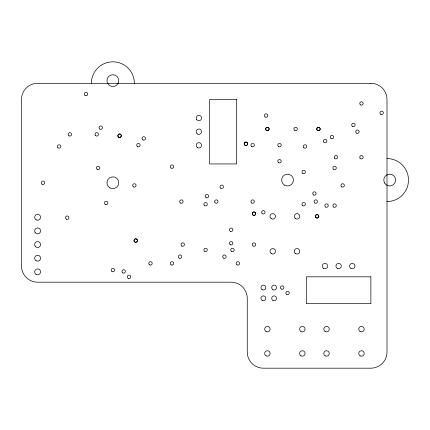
<?xml version="1.0" encoding="UTF-8"?>
<svg xmlns="http://www.w3.org/2000/svg" width="430" height="430" viewBox="0 0 430 430"><rect width="100%" height="100%" fill="white"/><g stroke="black" fill="none" stroke-linecap="round" stroke-linejoin="round"><path stroke-width="0.64" d="M387 158.562A21.5 21.5 0 0 1 408.5 180.062A21.5 21.5 0 0 1 387 201.562M91.375 83.312A21.5 21.5 0 0 1 112.875 61.812A21.5 21.5 0 0 1 134.375 83.312M370.875 83.312L37.625 83.312A16.125 16.125 0 0 0 21.5 99.438L21.5 266.062A16.125 16.125 0 0 0 37.625 282.188L231.125 282.188A16.125 16.125 0 0 1 247.25 298.312L247.25 352.062A16.125 16.125 0 0 0 263.375 368.188L370.875 368.188A16.125 16.125 0 0 0 387 352.062L387 99.438A16.125 16.125 0 0 0 370.875 83.312M236.5 99.438L209.625 99.438L209.625 163.938L236.5 163.938L236.5 99.438M370.875 276.812L306.375 276.812L306.375 303.688L370.875 303.688L370.875 276.812M95.272 135.23A1.709 1.709 0 0 0 98.228 135.23A1.709 1.709 0 0 0 96.75 132.666A1.709 1.709 0 0 0 95.272 135.23M261.897 213.167A1.709 1.709 0 0 0 264.853 213.167A1.709 1.709 0 0 0 263.375 210.603A1.709 1.709 0 0 0 261.897 213.167M42.145 184.228A1.709 1.709 0 0 0 44.709 182.75A1.709 1.709 0 0 0 42.145 181.272A1.709 1.709 0 0 0 42.145 184.228M66.333 219.166A1.709 1.709 0 0 0 68.897 217.688A1.709 1.709 0 0 0 66.333 216.209A1.709 1.709 0 0 0 66.333 219.166M107.753 83.581A5.912 5.912 0 0 0 117.997 83.581A5.912 5.912 0 0 0 112.875 74.712A5.912 5.912 0 0 0 107.753 83.581M331.052 138.541A1.709 1.709 0 0 0 333.615 137.062A1.709 1.709 0 0 0 331.052 135.584A1.709 1.709 0 0 0 331.052 138.541M278.645 146.603A1.709 1.709 0 0 0 281.209 145.125A1.709 1.709 0 0 0 278.645 143.647A1.709 1.709 0 0 0 278.645 146.603M109.919 187.872A5.912 5.912 0 0 0 118.787 182.75A5.912 5.912 0 0 0 109.919 177.628A5.912 5.912 0 0 0 109.919 187.872M325.161 355.83A2.73 2.73 0 0 0 329.256 353.465A2.73 2.73 0 0 0 325.161 351.1A2.73 2.73 0 0 0 325.161 355.83M99.927 129.134A1.709 1.709 0 0 0 102.49 127.656A1.709 1.709 0 0 0 99.927 126.178A1.709 1.709 0 0 0 99.927 129.134M220.864 188.259A1.709 1.709 0 0 0 223.428 186.781A1.709 1.709 0 0 0 220.864 185.303A1.709 1.709 0 0 0 220.864 188.259M325.677 207.072A1.709 1.709 0 0 0 328.24 205.594A1.709 1.709 0 0 0 325.677 204.116A1.709 1.709 0 0 0 325.677 207.072M69.02 135.853A1.709 1.709 0 0 0 71.584 134.375A1.709 1.709 0 0 0 69.02 132.897A1.709 1.709 0 0 0 69.02 135.853M57.647 147.323A1.709 1.709 0 0 0 60.603 147.323A1.709 1.709 0 0 0 59.125 144.76A1.709 1.709 0 0 0 57.647 147.323M284.606 185.185A5.912 5.912 0 0 0 293.475 180.062A5.912 5.912 0 0 0 284.606 174.94A5.912 5.912 0 0 0 284.606 185.185M142.927 139.884A1.709 1.709 0 0 0 145.49 138.406A1.709 1.709 0 0 0 142.927 136.928A1.709 1.709 0 0 0 142.927 139.884M286.708 294.416A1.709 1.709 0 0 0 289.272 292.938A1.709 1.709 0 0 0 286.708 291.459A1.709 1.709 0 0 0 286.708 294.416M265.208 117.041A1.709 1.709 0 0 0 267.772 115.562A1.709 1.709 0 0 0 265.208 114.084A1.709 1.709 0 0 0 265.208 117.041M214.866 202.417A1.709 1.709 0 0 0 217.822 202.417A1.709 1.709 0 0 0 216.344 199.853A1.709 1.709 0 0 0 214.866 202.417M137.552 146.603A1.709 1.709 0 0 0 140.115 145.125A1.709 1.709 0 0 0 137.552 143.647A1.709 1.709 0 0 0 137.552 146.603M325.161 331.525A2.73 2.73 0 0 0 329.256 329.16A2.73 2.73 0 0 0 325.161 326.795A2.73 2.73 0 0 0 325.161 331.525M266.552 130.478A1.709 1.709 0 0 0 269.115 129A1.709 1.709 0 0 0 266.552 127.522A1.709 1.709 0 0 0 266.552 130.478A1.709 1.709 0 0 0 269.115 129A1.709 1.709 0 0 0 266.552 127.522A1.709 1.709 0 0 0 266.552 130.478M295.663 218.703A2.73 2.73 0 0 0 299.758 216.338A2.73 2.73 0 0 0 295.663 213.973A2.73 2.73 0 0 0 295.663 218.703M105.302 204.384A1.709 1.709 0 0 0 107.865 202.906A1.709 1.709 0 0 0 105.302 201.428A1.709 1.709 0 0 0 105.302 204.384M356.583 133.166A1.709 1.709 0 0 0 359.147 131.688A1.709 1.709 0 0 0 356.583 130.209A1.709 1.709 0 0 0 356.583 133.166M315.647 217.198A1.709 1.709 0 0 0 318.603 217.198A1.709 1.709 0 0 0 317.125 214.634A1.709 1.709 0 0 0 315.647 217.198A1.709 1.709 0 0 0 318.603 217.198A1.709 1.709 0 0 0 317.125 214.634A1.709 1.709 0 0 0 315.647 217.198M85.145 95.541A1.709 1.709 0 0 0 87.709 94.062A1.709 1.709 0 0 0 85.145 92.584A1.709 1.709 0 0 0 85.145 95.541M302.833 205.728A1.709 1.709 0 0 0 305.397 204.25A1.709 1.709 0 0 0 302.833 202.772A1.709 1.709 0 0 0 302.833 205.728M251.77 203.041A1.709 1.709 0 0 0 254.334 201.562A1.709 1.709 0 0 0 251.77 200.084A1.709 1.709 0 0 0 251.77 203.041M294.77 130.478A1.709 1.709 0 0 0 297.334 129A1.709 1.709 0 0 0 294.77 127.522A1.709 1.709 0 0 0 294.77 130.478M181.895 246.041A1.709 1.709 0 0 0 184.459 244.562A1.709 1.709 0 0 0 181.895 243.084A1.709 1.709 0 0 0 181.895 246.041M323.709 141.948A1.709 1.709 0 0 0 326.666 141.948A1.709 1.709 0 0 0 325.188 139.385A1.709 1.709 0 0 0 323.709 141.948M223.552 258.134A1.709 1.709 0 0 0 226.115 256.656A1.709 1.709 0 0 0 223.552 255.178A1.709 1.709 0 0 0 223.552 258.134M122.77 272.916A1.709 1.709 0 0 0 125.334 271.438A1.709 1.709 0 0 0 122.77 269.959A1.709 1.709 0 0 0 122.77 272.916M112.02 271.572A1.709 1.709 0 0 0 114.584 270.094A1.709 1.709 0 0 0 112.02 268.616A1.709 1.709 0 0 0 112.02 271.572M281.333 289.041A1.709 1.709 0 0 0 283.897 287.562A1.709 1.709 0 0 0 281.333 286.084A1.709 1.709 0 0 0 281.333 289.041M149.645 264.853A1.709 1.709 0 0 0 152.209 263.375A1.709 1.709 0 0 0 149.645 261.897A1.709 1.709 0 0 0 149.645 264.853M171.145 264.853A1.709 1.709 0 0 0 173.709 263.375A1.709 1.709 0 0 0 171.145 261.897A1.709 1.709 0 0 0 171.145 264.853M236.989 264.853A1.709 1.709 0 0 0 239.553 263.375A1.709 1.709 0 0 0 236.989 261.897A1.709 1.709 0 0 0 236.989 264.853M253.114 246.041A1.709 1.709 0 0 0 255.678 244.562A1.709 1.709 0 0 0 253.114 243.084A1.709 1.709 0 0 0 253.114 246.041M333.739 169.447A1.709 1.709 0 0 0 336.303 167.969A1.709 1.709 0 0 0 333.739 166.491A1.709 1.709 0 0 0 333.739 169.447M333.739 207.072A1.709 1.709 0 0 0 336.303 205.594A1.709 1.709 0 0 0 333.739 204.116A1.709 1.709 0 0 0 333.739 207.072M314.927 203.041A1.709 1.709 0 0 0 317.49 201.562A1.709 1.709 0 0 0 314.927 200.084A1.709 1.709 0 0 0 314.927 203.041M204.739 205.728A1.709 1.709 0 0 0 207.303 204.25A1.709 1.709 0 0 0 204.739 202.772A1.709 1.709 0 0 0 204.739 205.728M313.583 194.978A1.709 1.709 0 0 0 316.147 193.5A1.709 1.709 0 0 0 313.583 192.022A1.709 1.709 0 0 0 313.583 194.978M360.614 104.947A1.709 1.709 0 0 0 363.178 103.469A1.709 1.709 0 0 0 360.614 101.991A1.709 1.709 0 0 0 360.614 104.947M352.552 126.447A1.709 1.709 0 0 0 355.115 124.969A1.709 1.709 0 0 0 352.552 123.491A1.709 1.709 0 0 0 352.552 126.447M317.614 130.478A1.709 1.709 0 0 0 320.178 129A1.709 1.709 0 0 0 317.614 127.522A1.709 1.709 0 0 0 317.614 130.478A1.709 1.709 0 0 0 320.178 129A1.709 1.709 0 0 0 317.614 127.522A1.709 1.709 0 0 0 317.614 130.478M118.739 137.197A1.709 1.709 0 0 0 121.303 135.719A1.709 1.709 0 0 0 118.739 134.241A1.709 1.709 0 0 0 118.739 137.197M128.145 278.291A1.709 1.709 0 0 0 130.709 276.812A1.709 1.709 0 0 0 128.145 275.334A1.709 1.709 0 0 0 128.145 278.291M341.802 186.916A1.709 1.709 0 0 0 344.365 185.438A1.709 1.709 0 0 0 341.802 183.959A1.709 1.709 0 0 0 341.802 186.916M171.145 168.103A1.709 1.709 0 0 0 173.709 166.625A1.709 1.709 0 0 0 171.145 165.147A1.709 1.709 0 0 0 171.145 168.103M302.833 173.478A1.709 1.709 0 0 0 305.397 172A1.709 1.709 0 0 0 302.833 170.522A1.709 1.709 0 0 0 302.833 173.478M303.553 147.323A1.709 1.709 0 0 0 306.509 147.323A1.709 1.709 0 0 0 305.031 144.76A1.709 1.709 0 0 0 303.553 147.323M380.77 114.353A1.709 1.709 0 0 0 383.334 112.875A1.709 1.709 0 0 0 380.77 111.397A1.709 1.709 0 0 0 380.77 114.353M334.459 158.073A1.709 1.709 0 0 0 337.416 158.073A1.709 1.709 0 0 0 335.938 155.51A1.709 1.709 0 0 0 334.459 158.073M359.991 158.073A1.709 1.709 0 0 0 362.947 158.073A1.709 1.709 0 0 0 361.469 155.51A1.709 1.709 0 0 0 359.991 158.073M251.77 146.603A1.709 1.709 0 0 0 254.334 145.125A1.709 1.709 0 0 0 251.77 143.647A1.709 1.709 0 0 0 251.77 146.603M206.083 197.666A1.709 1.709 0 0 0 208.647 196.188A1.709 1.709 0 0 0 206.083 194.709A1.709 1.709 0 0 0 206.083 197.666M245.052 145.259A1.709 1.709 0 0 0 247.615 143.781A1.709 1.709 0 0 0 245.052 142.303A1.709 1.709 0 0 0 245.052 145.259M278.645 162.728A1.709 1.709 0 0 0 281.209 161.25A1.709 1.709 0 0 0 278.645 159.772A1.709 1.709 0 0 0 278.645 162.728M204.739 251.416A1.709 1.709 0 0 0 207.303 249.938A1.709 1.709 0 0 0 204.739 248.459A1.709 1.709 0 0 0 204.739 251.416M253.114 215.134A1.709 1.709 0 0 0 255.678 213.656A1.709 1.709 0 0 0 253.114 212.178A1.709 1.709 0 0 0 253.114 215.134A1.709 1.709 0 0 0 255.678 213.656A1.709 1.709 0 0 0 253.114 212.178A1.709 1.709 0 0 0 253.114 215.134M231.614 251.416A1.709 1.709 0 0 0 234.178 249.938A1.709 1.709 0 0 0 231.614 248.459A1.709 1.709 0 0 0 231.614 251.416M133.52 186.916A1.709 1.709 0 0 0 136.084 185.438A1.709 1.709 0 0 0 133.52 183.959A1.709 1.709 0 0 0 133.52 186.916M97.239 169.447A1.709 1.709 0 0 0 99.803 167.969A1.709 1.709 0 0 0 97.239 166.491A1.709 1.709 0 0 0 97.239 169.447M230.27 244.697A1.709 1.709 0 0 0 232.834 243.219A1.709 1.709 0 0 0 230.27 241.741A1.709 1.709 0 0 0 230.27 244.697M230.27 231.259A1.709 1.709 0 0 0 232.834 229.781A1.709 1.709 0 0 0 230.27 228.303A1.709 1.709 0 0 0 230.27 231.259M134.864 242.009A1.709 1.709 0 0 0 137.428 240.531A1.709 1.709 0 0 0 134.864 239.053A1.709 1.709 0 0 0 134.864 242.009A1.709 1.709 0 0 0 137.428 240.531A1.709 1.709 0 0 0 134.864 239.053A1.709 1.709 0 0 0 134.864 242.009M179.208 258.134A1.709 1.709 0 0 0 181.772 256.656A1.709 1.709 0 0 0 179.208 255.178A1.709 1.709 0 0 0 179.208 258.134M180.552 203.041A1.709 1.709 0 0 0 183.115 201.562A1.709 1.709 0 0 0 180.552 200.084A1.709 1.709 0 0 0 180.552 203.041M350.934 268.39A2.688 2.688 0 0 0 354.965 266.062A2.688 2.688 0 0 0 350.934 263.735A2.688 2.688 0 0 0 350.934 268.39M323.629 268.39A2.688 2.688 0 0 0 327.66 266.062A2.688 2.688 0 0 0 323.629 263.735A2.688 2.688 0 0 0 323.629 268.39M337.281 268.39A2.688 2.688 0 0 0 341.312 266.062A2.688 2.688 0 0 0 337.281 263.735A2.688 2.688 0 0 0 337.281 268.39M196.548 119.379A2.688 2.688 0 0 0 201.202 119.379A2.688 2.688 0 0 0 198.875 115.347A2.688 2.688 0 0 0 196.548 119.379M197.531 147.667A2.688 2.688 0 0 0 201.562 145.34A2.688 2.688 0 0 0 197.531 143.013A2.688 2.688 0 0 0 197.531 147.667M197.531 134.015A2.688 2.688 0 0 0 201.562 131.688A2.688 2.688 0 0 0 197.531 129.36A2.688 2.688 0 0 0 197.531 134.015M271.357 253.652A2.73 2.73 0 0 0 275.453 251.287A2.73 2.73 0 0 0 271.357 248.922A2.73 2.73 0 0 0 271.357 253.652M271.357 218.703A2.73 2.73 0 0 0 275.453 216.338A2.73 2.73 0 0 0 271.357 213.973A2.73 2.73 0 0 0 271.357 218.703M295.663 253.652A2.73 2.73 0 0 0 299.758 251.287A2.73 2.73 0 0 0 295.663 248.922A2.73 2.73 0 0 0 295.663 253.652M360.109 331.525A2.73 2.73 0 0 0 364.205 329.16A2.73 2.73 0 0 0 360.109 326.795A2.73 2.73 0 0 0 360.109 331.525M360.109 355.83A2.73 2.73 0 0 0 364.205 353.465A2.73 2.73 0 0 0 360.109 351.1A2.73 2.73 0 0 0 360.109 355.83M266.036 331.525A2.73 2.73 0 0 0 270.131 329.16A2.73 2.73 0 0 0 266.036 326.795A2.73 2.73 0 0 0 266.036 331.525M300.984 331.525A2.73 2.73 0 0 0 305.08 329.16A2.73 2.73 0 0 0 300.984 326.795A2.73 2.73 0 0 0 300.984 331.525M266.036 355.83A2.73 2.73 0 0 0 270.131 353.465A2.73 2.73 0 0 0 266.036 351.1A2.73 2.73 0 0 0 266.036 355.83M300.984 355.83A2.73 2.73 0 0 0 305.08 353.465A2.73 2.73 0 0 0 300.984 351.1A2.73 2.73 0 0 0 300.984 355.83M36.147 260.774A2.956 2.956 0 0 0 40.581 258.215A2.956 2.956 0 0 0 36.147 255.656A2.956 2.956 0 0 0 36.147 260.774M35.066 246.041A2.956 2.956 0 0 0 40.184 246.041A2.956 2.956 0 0 0 37.625 241.606A2.956 2.956 0 0 0 35.066 246.041M35.066 232.388A2.956 2.956 0 0 0 40.184 232.388A2.956 2.956 0 0 0 37.625 227.954A2.956 2.956 0 0 0 35.066 232.388M36.147 274.426A2.956 2.956 0 0 0 40.581 271.868A2.956 2.956 0 0 0 36.147 269.309A2.956 2.956 0 0 0 36.147 274.426M36.147 219.816A2.956 2.956 0 0 0 40.581 217.257A2.956 2.956 0 0 0 36.147 214.699A2.956 2.956 0 0 0 36.147 219.816M272.916 300.409A2.419 2.419 0 0 0 276.544 298.312A2.419 2.419 0 0 0 272.916 296.216A2.419 2.419 0 0 0 272.916 300.409M262.166 300.409A2.419 2.419 0 0 0 265.794 298.312A2.419 2.419 0 0 0 262.166 296.216A2.419 2.419 0 0 0 262.166 300.409M272.916 289.659A2.419 2.419 0 0 0 276.544 287.562A2.419 2.419 0 0 0 272.916 285.466A2.419 2.419 0 0 0 272.916 289.659M262.166 289.659A2.419 2.419 0 0 0 265.794 287.562A2.419 2.419 0 0 0 262.166 285.466A2.419 2.419 0 0 0 262.166 289.659M118.116 136.573A1.709 1.709 0 0 0 121.072 136.573A1.709 1.709 0 0 0 119.594 134.01A1.709 1.709 0 0 0 118.116 136.573M244.428 144.636A1.709 1.709 0 0 0 247.384 144.636A1.709 1.709 0 0 0 245.906 142.072A1.709 1.709 0 0 0 244.428 144.636M384.565 183.019A5.912 5.912 0 0 0 394.81 183.019A5.912 5.912 0 0 0 389.688 174.15A5.912 5.912 0 0 0 384.565 183.019"/></g></svg>
